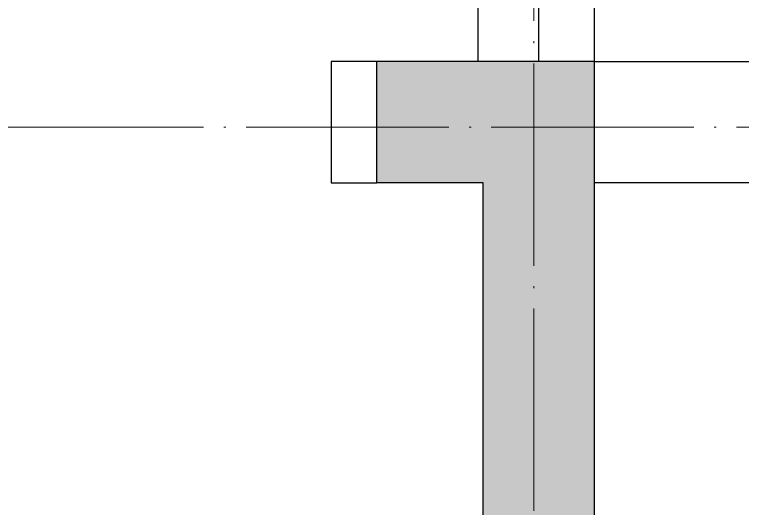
# Model space of a CAD drawing. Header units: inches. Extents: x -50945 to 250244, y -404780 to 18493.
# Drawn here: x 65165 to 66602, y -56732 to -55756 of the extents above; entities that cross this region are included whole.
import ezdxf

# ---------------------------------------------------------------- set-up
doc = ezdxf.new("R2010")
doc.units = ezdxf.units.IN
doc.header["$MEASUREMENT"] = 0
doc.linetypes.add('DOTE', pattern=[2.42, 2, -0.2, 0.02, -0.2])
for name, color, linetype in [('D-ARCHI', 250, 'Continuous'), ('EVH 立面填充', 8, 'Continuous'), ('IBS-003-建筑窗框', 3, 'Continuous'), ('IBS-182-原建筑非承重墙', 150, 'Continuous'), ('IBS-200-原建筑承重墙柱', 200, 'Continuous'), ('IBS-63-原建筑窗', 63, 'Continuous')]:
    doc.layers.add(name, color=color, linetype=linetype)

msp = doc.modelspace()

# ---------------------------------------------------------------- hatches: boundary and pattern name
at = {"layer": 'EVH 立面填充'}
h = msp.add_hatch(color=256, dxfattribs=at)
h.dxf.hatch_style = 1
h.paths.add_polyline_path([(66089.86, -56088.57), (66089.86, -57538.57), (66309.86, -57538.57), (66309.86, -55848.57), (65879.86, -55848.57), (65879.86, -56088.57)])

# ---------------------------------------------------------------- linework, layer by layer
at = {"layer": 'D-ARCHI', "color": 251, "linetype": 'DOTE', "lineweight": 5, "ltscale": 200}
for p, q in [((66189.86, -58188.57), (66189.86, -51648.32)), ((71829.86, -55978.57), (51489.86, -55978.57))]:
    msp.add_line(p, q, dxfattribs=at)
at = {"layer": 'IBS-003-建筑窗框', "color": 251, "ltscale": 10}
for p, q in [((66309.86, -55848.57), (66309.86, -54348.32)), ((66079.86, -55848.57), (66079.86, -54588.32))]:
    msp.add_line(p, q, dxfattribs=at)
at = {"layer": 'IBS-182-原建筑非承重墙'}
for p, q in [((66309.86, -55848.57), (66659.86, -55848.57)), ((66659.86, -56088.57), (66309.86, -56088.57))]:
    msp.add_line(p, q, dxfattribs=at)
msp.add_lwpolyline([(65789.86, -56088.57), (65879.86, -56088.57), (65879.86, -55848.57), (65789.86, -55848.57)], close=True, dxfattribs=at)
at = {"layer": 'IBS-200-原建筑承重墙柱', "ltscale": 0.02}
for p, q in [((65879.86, -56088.57), (65879.86, -55848.57)), ((66309.86, -55848.57), (65879.86, -55848.57)), ((66309.86, -57538.57), (66309.86, -55848.57)), ((66089.86, -56088.57), (65879.86, -56088.57)), ((66089.86, -57538.57), (66089.86, -56088.57))]:
    msp.add_line(p, q, dxfattribs=at)
at = {"layer": 'IBS-63-原建筑窗'}
msp.add_line((66199.86, -55848.57), (66199.86, -54468.32), dxfattribs=at)

doc.saveas('drawing.dxf')
